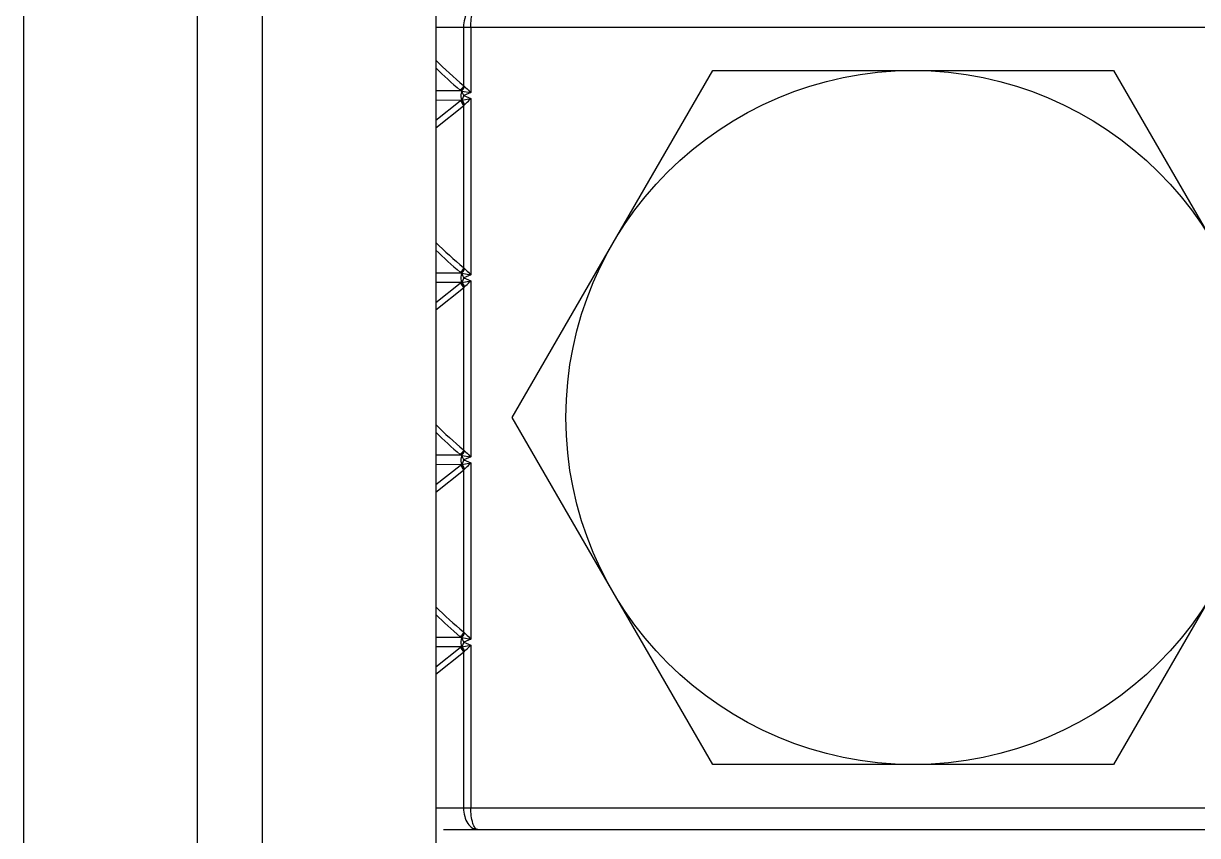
# Model space of a CAD drawing. Extents: x 1725261 to 1937680, y 860327 to 1571294.
# Drawn here: x 1825508.2 to 1825830.3, y 1252681.1 to 1252904 of the extents above; entities that cross this region are included whole.
import ezdxf

# ---------------------------------------------------------------- set-up
doc = ezdxf.new("R2010")
doc.units = 0
doc.header["$LTSCALE"] = 1000
doc.header["$MEASUREMENT"] = 0

msp = doc.modelspace()

# ---------------------------------------------------------------- linework, layer by layer
at = {"linetype": 'Continuous'}
for p, q in [((1825508.17, 1253335.18), (1825508.17, 1248594.16)), ((1825555.79, 1253335.18), (1825555.79, 1248594.16)), ((1825573.65, 1253335.18), (1825573.65, 1248594.16)), ((1825621.28, 1253335.18), (1825621.28, 1248594.16)), ((1825621.28, 1252902.98), (1825883.22, 1252902.98)), ((1825628.91, 1252902.98), (1825628.91, 1252886.98)), ((1825630.89, 1252902.98), (1825630.89, 1252885.02)), ((1825642.26, 1252795.82), (1825697.26, 1252891.07)), ((1825697.26, 1252891.07), (1825807.24, 1252891.07)), ((1825807.24, 1252891.07), (1825862.24, 1252795.82)), ((1825629.07, 1252886.78), (1825628.91, 1252886.98)), ((1825628.28, 1252885.48), (1825621.28, 1252885.49)), ((1825628.4, 1252885.46), (1825628.28, 1252885.48)), ((1825628.43, 1252885.44), (1825630.89, 1252885.02)), ((1825628.98, 1252884.18), (1825628.44, 1252882.93)), ((1825630.89, 1252885.02), (1825628.98, 1252884.18)), ((1825628.98, 1252884.18), (1825630.89, 1252883.35)), ((1825629.15, 1252886.72), (1825629.07, 1252886.78)), ((1825628.24, 1252882.87), (1825621.28, 1252882.89)), ((1825621.28, 1252877.4), (1825627.99, 1252882.71)), ((1825621.28, 1252875.37), (1825628.91, 1252881.4)), ((1825628.24, 1252882.87), (1825628.39, 1252882.91)), ((1825628.39, 1252882.91), (1825628.44, 1252882.93)), ((1825628.44, 1252882.93), (1825630.89, 1252883.35)), ((1825628.91, 1252881.4), (1825629.05, 1252881.56)), ((1825628.91, 1252881.4), (1825628.91, 1252836.97)), ((1825629.05, 1252881.56), (1825629.13, 1252881.64)), ((1825629.13, 1252881.64), (1825629.18, 1252881.68)), ((1825630.89, 1252883.35), (1825630.89, 1252835.01)), ((1825628.28, 1252835.48), (1825621.28, 1252835.48)), ((1825628.4, 1252835.45), (1825628.28, 1252835.48)), ((1825628.43, 1252835.43), (1825630.89, 1252835.01)), ((1825629.07, 1252836.78), (1825628.91, 1252836.97)), ((1825629.15, 1252836.71), (1825629.07, 1252836.78)), ((1825628.24, 1252832.87), (1825621.28, 1252832.89)), ((1825621.28, 1252827.39), (1825627.99, 1252832.7)), ((1825628.24, 1252832.87), (1825628.39, 1252832.9)), ((1825628.39, 1252832.9), (1825628.44, 1252832.92)), ((1825628.98, 1252834.18), (1825628.44, 1252832.92)), ((1825628.44, 1252832.92), (1825630.89, 1252833.35)), ((1825630.89, 1252835.01), (1825628.98, 1252834.18)), ((1825628.98, 1252834.18), (1825630.89, 1252833.35)), ((1825630.89, 1252833.35), (1825630.89, 1252785)), ((1825621.28, 1252825.36), (1825628.91, 1252831.39)), ((1825628.91, 1252831.39), (1825629.05, 1252831.56)), ((1825628.91, 1252831.39), (1825628.91, 1252786.96)), ((1825629.05, 1252831.56), (1825629.13, 1252831.63)), ((1825629.13, 1252831.63), (1825629.18, 1252831.67)), ((1825697.26, 1252700.57), (1825642.26, 1252795.82)), ((1825862.24, 1252795.82), (1825807.24, 1252700.57)), ((1825628.28, 1252785.47), (1825621.28, 1252785.47)), ((1825628.4, 1252785.44), (1825628.28, 1252785.47)), ((1825628.43, 1252785.42), (1825630.89, 1252785)), ((1825628.98, 1252784.17), (1825628.44, 1252782.92)), ((1825629.07, 1252786.77), (1825628.91, 1252786.96)), ((1825630.89, 1252785), (1825628.98, 1252784.17)), ((1825628.98, 1252784.17), (1825630.89, 1252783.34)), ((1825629.15, 1252786.7), (1825629.07, 1252786.77)), ((1825628.24, 1252782.86), (1825621.28, 1252782.88)), ((1825621.28, 1252777.39), (1825627.99, 1252782.69)), ((1825621.28, 1252775.35), (1825628.91, 1252781.38)), ((1825628.24, 1252782.86), (1825628.39, 1252782.9)), ((1825628.39, 1252782.9), (1825628.44, 1252782.92)), ((1825628.44, 1252782.92), (1825630.89, 1252783.34)), ((1825628.91, 1252781.38), (1825629.05, 1252781.55)), ((1825628.91, 1252781.38), (1825628.91, 1252736.96)), ((1825629.05, 1252781.55), (1825629.13, 1252781.62)), ((1825629.13, 1252781.62), (1825629.18, 1252781.67)), ((1825630.89, 1252783.34), (1825630.89, 1252735)), ((1825629.07, 1252736.76), (1825628.91, 1252736.96)), ((1825629.15, 1252736.7), (1825629.07, 1252736.76)), ((1825628.28, 1252735.46), (1825621.28, 1252735.46)), ((1825628.24, 1252732.85), (1825621.28, 1252732.87)), ((1825621.28, 1252727.38), (1825627.99, 1252732.69)), ((1825628.24, 1252732.85), (1825628.39, 1252732.89)), ((1825628.4, 1252735.43), (1825628.28, 1252735.46)), ((1825628.39, 1252732.89), (1825628.44, 1252732.91)), ((1825628.43, 1252735.42), (1825630.89, 1252735)), ((1825628.98, 1252734.16), (1825628.44, 1252732.91)), ((1825628.44, 1252732.91), (1825630.89, 1252733.33)), ((1825630.89, 1252735), (1825628.98, 1252734.16)), ((1825628.98, 1252734.16), (1825630.89, 1252733.33)), ((1825630.89, 1252733.33), (1825630.89, 1252688.66)), ((1825621.28, 1252725.34), (1825628.91, 1252731.38)), ((1825628.91, 1252731.38), (1825629.05, 1252731.54)), ((1825628.91, 1252731.38), (1825628.91, 1252688.66)), ((1825629.05, 1252731.54), (1825629.13, 1252731.61)), ((1825629.13, 1252731.61), (1825629.18, 1252731.66)), ((1825807.24, 1252700.57), (1825697.26, 1252700.57)), ((1825621.28, 1252688.66), (1825883.22, 1252688.66)), ((1825623.37, 1252682.71), (1825881.13, 1252682.71))]:
    msp.add_line(p, q, dxfattribs=at)
msp.add_circle((1825752.25, 1252795.82), 95.25, dxfattribs=at)
for centre, radius, start, end in [((1825694.84, 1252967.43), 104.01, 224.9882, 230.6634), ((1825695.33, 1252966.46), 105.17, 225.2411, 230.1872), ((1825629.18, 1252887.1), 1.85, 230.2237, 240.9585), ((1825629.15, 1252881.25), 1.86, 119.1442, 128.3025), ((1825694.84, 1252917.42), 104.01, 224.9882, 230.6634), ((1825695.33, 1252916.46), 105.17, 225.2411, 230.1872), ((1825629.18, 1252837.1), 1.85, 230.2237, 240.9585), ((1825629.15, 1252831.24), 1.86, 119.1442, 128.3025), ((1825694.84, 1252867.41), 104.01, 224.9882, 230.6634), ((1825695.33, 1252866.45), 105.17, 225.2411, 230.1872), ((1825629.18, 1252787.09), 1.85, 230.2237, 240.9585), ((1825629.15, 1252781.23), 1.86, 119.1442, 128.3025), ((1825694.84, 1252817.4), 104.01, 224.9882, 230.6634), ((1825695.33, 1252816.44), 105.17, 225.2411, 230.1872), ((1825629.18, 1252737.08), 1.85, 230.2237, 240.9585), ((1825629.15, 1252731.22), 1.86, 119.1442, 128.3025)]:
    msp.add_arc(centre, radius, start, end, dxfattribs=at)
for points, knots in [([(1825632.8, 1252908.93), (1825632.29, 1252908.93), (1825631.18, 1252908.57), (1825629.92, 1252907.2), (1825629.1, 1252905.26), (1825628.91, 1252903.76), (1825628.91, 1252902.98)], [0, 0, 0, 0, 0.195972, 0.42512, 0.697797, 1, 1, 1, 1]), ([(1825630.89, 1252902.98), (1825630.89, 1252904.41), (1825631.1, 1252906.35), (1825631.86, 1252908.38), (1825632.52, 1252908.93), (1825632.8, 1252908.93)], [0, 0, 0, 0, 0.657525, 0.871922, 1, 1, 1, 1]), ([(1825628.42, 1252885.48), (1825628.33, 1252885.29), (1825628.06, 1252884.46), (1825628.11, 1252883.51), (1825628.39, 1252882.91)], [0, 0, 0, 0, 0.236634, 1, 1, 1, 1]), ([(1825628.98, 1252884.18), (1825628.93, 1252884.31), (1825628.74, 1252884.74), (1825628.52, 1252885.15), (1825628.42, 1252885.48)], [0, 0, 0, 0, 0.285481, 1, 1, 1, 1]), ([(1825629.15, 1252886.72), (1825629.28, 1252886.59), (1825629.87, 1252886.04), (1825630.44, 1252885.46), (1825630.89, 1252885.02)], [0, 0, 0, 0, 0.225254, 1, 1, 1, 1]), ([(1825629.18, 1252881.68), (1825629.31, 1252881.8), (1825629.89, 1252882.35), (1825630.45, 1252882.91), (1825630.89, 1252883.35)], [0, 0, 0, 0, 0.226794, 1, 1, 1, 1]), ([(1825628.42, 1252835.47), (1825628.33, 1252835.28), (1825628.06, 1252834.46), (1825628.11, 1252833.5), (1825628.39, 1252832.9)], [0, 0, 0, 0, 0.236634, 1, 1, 1, 1]), ([(1825628.98, 1252834.18), (1825628.93, 1252834.3), (1825628.74, 1252834.73), (1825628.52, 1252835.15), (1825628.42, 1252835.47)], [0, 0, 0, 0, 0.285481, 1, 1, 1, 1]), ([(1825629.15, 1252836.71), (1825629.28, 1252836.59), (1825629.87, 1252836.03), (1825630.44, 1252835.46), (1825630.89, 1252835.01)], [0, 0, 0, 0, 0.225254, 1, 1, 1, 1]), ([(1825629.18, 1252831.67), (1825629.31, 1252831.79), (1825629.89, 1252832.34), (1825630.45, 1252832.91), (1825630.89, 1252833.35)], [0, 0, 0, 0, 0.226794, 1, 1, 1, 1]), ([(1825628.42, 1252785.46), (1825628.33, 1252785.28), (1825628.06, 1252784.45), (1825628.11, 1252783.5), (1825628.39, 1252782.9)], [0, 0, 0, 0, 0.236634, 1, 1, 1, 1]), ([(1825628.98, 1252784.17), (1825628.93, 1252784.29), (1825628.74, 1252784.73), (1825628.52, 1252785.14), (1825628.42, 1252785.46)], [0, 0, 0, 0, 0.285481, 1, 1, 1, 1]), ([(1825629.15, 1252786.7), (1825629.28, 1252786.58), (1825629.87, 1252786.03), (1825630.44, 1252785.45), (1825630.89, 1252785)], [0, 0, 0, 0, 0.225254, 1, 1, 1, 1]), ([(1825629.18, 1252781.67), (1825629.31, 1252781.79), (1825629.89, 1252782.33), (1825630.45, 1252782.9), (1825630.89, 1252783.34)], [0, 0, 0, 0, 0.226794, 1, 1, 1, 1]), ([(1825629.15, 1252736.7), (1825629.28, 1252736.57), (1825629.87, 1252736.02), (1825630.44, 1252735.44), (1825630.89, 1252735)], [0, 0, 0, 0, 0.225254, 1, 1, 1, 1]), ([(1825628.42, 1252735.46), (1825628.33, 1252735.27), (1825628.06, 1252734.44), (1825628.11, 1252733.49), (1825628.39, 1252732.89)], [0, 0, 0, 0, 0.236634, 1, 1, 1, 1]), ([(1825628.98, 1252734.16), (1825628.93, 1252734.29), (1825628.74, 1252734.72), (1825628.52, 1252735.13), (1825628.42, 1252735.46)], [0, 0, 0, 0, 0.285481, 1, 1, 1, 1]), ([(1825629.18, 1252731.66), (1825629.31, 1252731.78), (1825629.89, 1252732.33), (1825630.45, 1252732.89), (1825630.89, 1252733.33)], [0, 0, 0, 0, 0.226794, 1, 1, 1, 1]), ([(1825628.91, 1252688.66), (1825628.91, 1252687.88), (1825629.1, 1252686.38), (1825629.92, 1252684.44), (1825631.18, 1252683.07), (1825632.29, 1252682.71), (1825632.8, 1252682.71)], [0, 0, 0, 0, 0.302203, 0.57488, 0.804028, 1, 1, 1, 1]), ([(1825632.8, 1252682.71), (1825632.52, 1252682.71), (1825631.86, 1252683.26), (1825631.1, 1252685.29), (1825630.89, 1252687.23), (1825630.89, 1252688.66)], [0, 0, 0, 0, 0.128078, 0.342475, 1, 1, 1, 1])]:
    msp.add_open_spline(points, degree=3, knots=knots, dxfattribs=at)
for points in [[(1825628.91, 1252886.98), (1825628.78, 1252886.46), (1825628.43, 1252885.98), (1825627.99, 1252885.68)], [(1825629.07, 1252886.78), (1825628.96, 1252886.29), (1825628.67, 1252885.81), (1825628.28, 1252885.48)], [(1825628.4, 1252885.46), (1825628.75, 1252885.79), (1825629.04, 1252886.24), (1825629.15, 1252886.72)], [(1825628.91, 1252881.4), (1825628.78, 1252881.92), (1825628.43, 1252882.41), (1825627.99, 1252882.71)], [(1825629.05, 1252881.56), (1825628.94, 1252882.06), (1825628.64, 1252882.55), (1825628.24, 1252882.87)], [(1825629.13, 1252881.64), (1825629.02, 1252882.11), (1825628.76, 1252882.58), (1825628.39, 1252882.91)], [(1825629.18, 1252881.68), (1825629.06, 1252882.15), (1825628.8, 1252882.61), (1825628.44, 1252882.93)], [(1825628.91, 1252836.97), (1825628.78, 1252836.46), (1825628.43, 1252835.97), (1825627.99, 1252835.67)], [(1825629.07, 1252836.78), (1825628.96, 1252836.28), (1825628.67, 1252835.8), (1825628.28, 1252835.48)], [(1825628.4, 1252835.45), (1825628.75, 1252835.78), (1825629.04, 1252836.23), (1825629.15, 1252836.71)], [(1825628.91, 1252831.39), (1825628.78, 1252831.91), (1825628.43, 1252832.4), (1825627.99, 1252832.7)], [(1825629.05, 1252831.56), (1825628.94, 1252832.06), (1825628.64, 1252832.54), (1825628.24, 1252832.87)], [(1825629.13, 1252831.63), (1825629.02, 1252832.11), (1825628.76, 1252832.57), (1825628.39, 1252832.9)], [(1825629.18, 1252831.67), (1825629.06, 1252832.14), (1825628.8, 1252832.6), (1825628.44, 1252832.92)], [(1825628.91, 1252786.96), (1825628.78, 1252786.45), (1825628.43, 1252785.97), (1825627.99, 1252785.67)], [(1825629.07, 1252786.77), (1825628.96, 1252786.28), (1825628.67, 1252785.79), (1825628.28, 1252785.47)], [(1825628.4, 1252785.44), (1825628.75, 1252785.78), (1825629.04, 1252786.23), (1825629.15, 1252786.7)], [(1825628.91, 1252781.38), (1825628.78, 1252781.9), (1825628.43, 1252782.39), (1825627.99, 1252782.69)], [(1825629.05, 1252781.55), (1825628.94, 1252782.05), (1825628.64, 1252782.54), (1825628.24, 1252782.86)], [(1825629.13, 1252781.62), (1825629.02, 1252782.1), (1825628.76, 1252782.57), (1825628.39, 1252782.9)], [(1825629.18, 1252781.67), (1825629.06, 1252782.14), (1825628.8, 1252782.59), (1825628.44, 1252782.92)], [(1825628.91, 1252736.96), (1825628.78, 1252736.44), (1825628.43, 1252735.96), (1825627.99, 1252735.66)], [(1825629.07, 1252736.76), (1825628.96, 1252736.27), (1825628.67, 1252735.79), (1825628.28, 1252735.46)], [(1825628.4, 1252735.43), (1825628.75, 1252735.77), (1825629.04, 1252736.22), (1825629.15, 1252736.7)], [(1825628.91, 1252731.38), (1825628.78, 1252731.89), (1825628.43, 1252732.39), (1825627.99, 1252732.69)], [(1825629.05, 1252731.54), (1825628.94, 1252732.04), (1825628.64, 1252732.53), (1825628.24, 1252732.85)], [(1825629.13, 1252731.61), (1825629.02, 1252732.09), (1825628.76, 1252732.56), (1825628.39, 1252732.89)], [(1825629.18, 1252731.66), (1825629.06, 1252732.13), (1825628.8, 1252732.58), (1825628.44, 1252732.91)]]:
    msp.add_open_spline(points, degree=3, dxfattribs=at)

doc.saveas('drawing.dxf')
